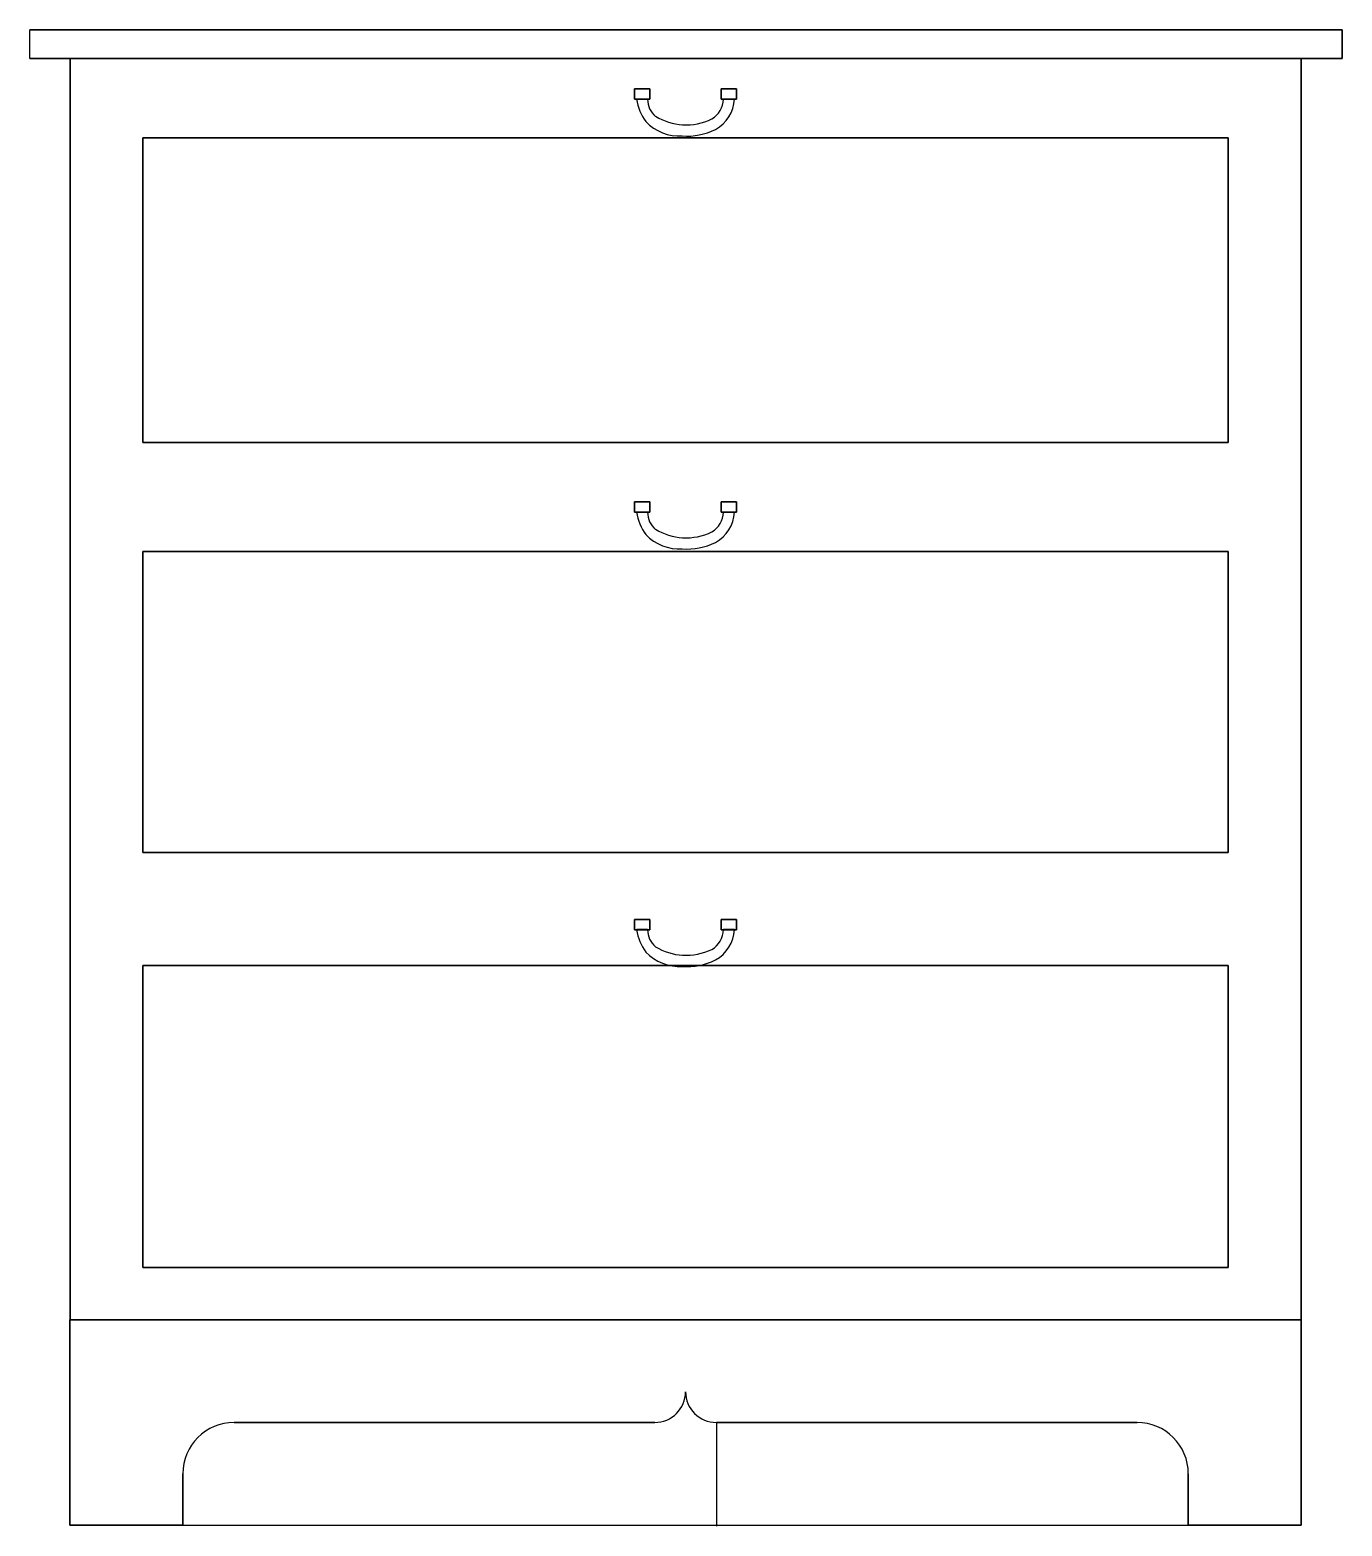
# Model space of a CAD drawing. Header units: millimetres. Extents: x -636 to 643, y 5 to 1463.
import ezdxf

# ---------------------------------------------------------------- set-up
doc = ezdxf.new("R2010")
doc.units = ezdxf.units.MM
doc.layers.add('IKE140005-T1', color=255, linetype='Continuous')
doc.layers.add('IKE140005-T2', color=250, linetype='Continuous')

msp = doc.modelspace()

# ---------------------------------------------------------------- linework, layer by layer
at = {"layer": 'IKE140005-T1'}
for p, q in [((642.8, 1463.4), (-636.1, 1463.4)), ((-636.1, 1463.4), (642.8, 1463.4)), ((-636.1, 1435.7), (-636.1, 1463.4)), ((-636.1, 1435.7), (-636.1, 1463.4)), ((642.8, 1463.4), (642.8, 1435.7)), ((642.8, 1435.7), (642.8, 1463.4)), ((642.8, 1435.7), (-636.1, 1435.7)), ((-636.1, 1435.7), (642.8, 1435.7)), ((-597, 1435.7), (-597, 206.2)), ((602.9, 1435.7), (-597, 1435.7)), ((-597, 1435.7), (602.9, 1435.7)), ((-597, 206.2), (-597, 1435.7)), ((602.9, 206.2), (602.9, 1435.7)), ((602.9, 1435.7), (602.9, 206.2)), ((-526.1, 1061.2), (-526.1, 1358.2)), ((-526.1, 1358.2), (531.9, 1358.2)), ((531.9, 1358.2), (-526.1, 1358.2)), ((-526.1, 1358.2), (-526.1, 1061.2)), ((531.9, 1358.2), (-526.1, 1358.2)), ((-526.1, 1358.2), (-526.1, 1061.2)), ((-526.1, 1061.2), (-526.1, 1358.2)), ((-526.1, 1358.2), (531.9, 1358.2)), ((531.9, 1358.2), (531.9, 1061.2)), ((531.9, 1061.2), (531.9, 1358.2)), ((531.9, 1061.2), (531.9, 1358.2)), ((531.9, 1358.2), (531.9, 1061.2)), ((531.9, 1061.2), (-526.1, 1061.2)), ((-526.1, 1061.2), (531.9, 1061.2)), ((-526.1, 1061.2), (531.9, 1061.2)), ((531.9, 1061.2), (-526.1, 1061.2)), ((-526.1, 661.6), (-526.1, 955.2)), ((-526.1, 955.2), (531.9, 955.2)), ((531.9, 955.2), (-526.1, 955.2)), ((-526.1, 955.2), (-526.1, 661.6)), ((531.9, 955.2), (-526.1, 955.2)), ((-526.1, 955.2), (-526.1, 661.6)), ((-526.1, 661.6), (-526.1, 955.2)), ((-526.1, 955.2), (531.9, 955.2)), ((531.9, 955.2), (531.9, 661.6)), ((531.9, 661.6), (531.9, 955.2)), ((531.9, 661.6), (531.9, 955.2)), ((531.9, 955.2), (531.9, 661.6)), ((531.9, 661.6), (-526.1, 661.6)), ((-526.1, 661.6), (531.9, 661.6)), ((-526.1, 661.6), (531.9, 661.6)), ((531.9, 661.6), (-526.1, 661.6)), ((-526.1, 257.2), (-526.1, 551.5)), ((-526.1, 551.5), (531.9, 551.5)), ((531.9, 551.5), (-526.1, 551.5)), ((-526.1, 551.5), (-526.1, 257.2)), ((531.9, 551.5), (-526.1, 551.5)), ((-526.1, 551.5), (-526.1, 257.2)), ((-526.1, 257.2), (-526.1, 551.5)), ((-526.1, 551.5), (531.9, 551.5)), ((531.9, 551.5), (531.9, 257.2)), ((531.9, 257.2), (531.9, 551.5)), ((531.9, 257.2), (531.9, 551.5)), ((531.9, 551.5), (531.9, 257.2)), ((531.9, 257.2), (-526.1, 257.2)), ((-526.1, 257.2), (531.9, 257.2)), ((-526.1, 257.2), (531.9, 257.2)), ((531.9, 257.2), (-526.1, 257.2)), ((-597.1, 206.2), (-597.1, 6.2)), ((602.9, 206.2), (-597.1, 206.2)), ((-597.1, 206.2), (602.9, 206.2)), ((-597.1, 6.2), (-597.1, 206.2)), ((-597, 206.2), (602.9, 206.2)), ((602.9, 206.2), (-597, 206.2)), ((602.9, 6.2), (602.9, 206.2)), ((602.9, 206.2), (602.9, 6.2)), ((-437.1, 106.2), (-27.1, 106.2)), ((-27.1, 106.2), (-437.1, 106.2)), ((32.9, 106.2), (442.9, 106.2)), ((442.9, 106.2), (32.9, 106.2)), ((-487.1, 6.2), (-487.1, 56.2)), ((-487.1, 56.2), (-487.1, 6.2)), ((492.9, 56.2), (492.9, 6.2)), ((492.9, 6.2), (492.9, 56.2)), ((-597.1, 6.2), (-487.1, 6.2)), ((-487.1, 6.2), (-597.1, 6.2)), ((492.9, 6.2), (602.9, 6.2)), ((602.9, 6.2), (492.9, 6.2))]:
    msp.add_line(p, q, dxfattribs=at)
for centre, radius, start, end in [((-27.1, 136.2), 30, 270, 360), ((-27.1, 136.2), 30, 270, 360), ((32.9, 136.2), 30, 180, 270), ((32.9, 136.2), 30, 180, 270), ((-437.1, 56.2), 50, 90, 180), ((-437.1, 56.2), 50, 90, 180), ((442.9, 56.2), 50, 0, 90), ((442.9, 56.2), 50, 0, 90)]:
    msp.add_arc(centre, radius, start, end, dxfattribs=at)
at = {"layer": 'IKE140005-T2'}
for p, q in [((-31.9, 1405.9), (-46.9, 1405.9)), ((-46.9, 1405.9), (-46.9, 1395.9)), ((-46.9, 1395.9), (-46.9, 1405.9)), ((-46.9, 1405.9), (-31.9, 1405.9)), ((-31.9, 1395.9), (-31.9, 1405.9)), ((-31.9, 1405.9), (-31.9, 1395.9)), ((52.7, 1405.9), (37.7, 1405.9)), ((37.7, 1405.9), (37.7, 1395.9)), ((37.7, 1395.9), (37.7, 1405.9)), ((37.7, 1405.9), (52.7, 1405.9)), ((52.7, 1395.9), (52.7, 1405.9)), ((52.7, 1405.9), (52.7, 1395.9)), ((-46.9, 1395.9), (-31.9, 1395.9)), ((-31.9, 1395.9), (-46.9, 1395.9)), ((-34.1, 1395.9), (-44.7, 1395.9)), ((-44.7, 1395.9), (-34.1, 1395.9)), ((37.7, 1395.9), (52.7, 1395.9)), ((52.7, 1395.9), (37.7, 1395.9)), ((50.6, 1395.9), (39.9, 1395.9)), ((39.9, 1395.9), (50.6, 1395.9)), ((-31.9, 1003.4), (-46.9, 1003.4)), ((-46.9, 1003.4), (-46.9, 993.4)), ((-46.9, 993.4), (-46.9, 1003.4)), ((-46.9, 1003.4), (-31.9, 1003.4)), ((-46.9, 993.4), (-31.9, 993.4)), ((-31.9, 993.4), (-46.9, 993.4)), ((-34.1, 993.4), (-44.7, 993.4)), ((-44.7, 993.4), (-34.1, 993.4)), ((-31.9, 993.4), (-31.9, 1003.4)), ((-31.9, 1003.4), (-31.9, 993.4)), ((52.7, 1003.4), (37.7, 1003.4)), ((37.7, 1003.4), (37.7, 993.4)), ((37.7, 993.4), (37.7, 1003.4)), ((37.7, 1003.4), (52.7, 1003.4)), ((37.7, 993.4), (52.7, 993.4)), ((52.7, 993.4), (37.7, 993.4)), ((50.6, 993.4), (39.9, 993.4)), ((39.9, 993.4), (50.6, 993.4)), ((52.7, 993.4), (52.7, 1003.4)), ((52.7, 1003.4), (52.7, 993.4)), ((-31.9, 596.4), (-46.9, 596.4)), ((-46.9, 596.4), (-46.9, 586.4)), ((-46.9, 586.4), (-46.9, 596.4)), ((-46.9, 596.4), (-31.9, 596.4)), ((-46.9, 586.4), (-31.9, 586.4)), ((-31.9, 586.4), (-46.9, 586.4)), ((-34.1, 586.5), (-44.7, 586.5)), ((-44.7, 586.5), (-34.1, 586.5)), ((-31.9, 586.4), (-31.9, 596.4)), ((-31.9, 596.4), (-31.9, 586.4)), ((52.7, 596.4), (37.7, 596.4)), ((37.7, 596.4), (37.7, 586.4)), ((37.7, 586.4), (37.7, 596.4)), ((37.7, 596.4), (52.7, 596.4)), ((37.7, 586.4), (52.7, 586.4)), ((52.7, 586.4), (37.7, 586.4)), ((50.6, 586.5), (39.9, 586.5)), ((39.9, 586.5), (50.6, 586.5)), ((52.7, 586.4), (52.7, 596.4)), ((52.7, 596.4), (52.7, 586.4)), ((32.9, 106.2), (32.9, 5.2)), ((-487.1, 6.2), (492.9, 6.2))]:
    msp.add_line(p, q, dxfattribs=at)
for centre, radius, start, end in [((1.9, 1402.3), 47.1, 187.821, 216.8834), ((1.9, 1402.3), 47.1, 187.821, 216.8834), ((-13.1, 1395.5), 21, 178.9286, 231.0714), ((-13.1, 1395.5), 21, 178.9286, 231.0714), ((16.9, 1396.5), 23, 300.247, 358.5501), ((16.9, 1396.5), 23, 300.247, 358.5501), ((13.9, 1398.3), 36.8, 299.7477, 356.2523), ((13.9, 1398.3), 36.8, 299.7477, 356.2523), ((-2.8, 1405.6), 45.6, 223.7003, 273.0279), ((-2.8, 1405.6), 45.6, 223.7003, 273.0279), ((3.4, 1427.8), 56.9, 238.5226, 266.5741), ((3.4, 1427.8), 56.9, 238.5226, 266.5741), ((3.4, 1427.8), 56.9, 266.5741, 296.1377), ((3.4, 1427.8), 56.9, 266.5741, 296.1377), ((4.2, 1423.2), 63.3, 265.8312, 296.1688), ((4.2, 1423.2), 63.3, 265.8312, 296.1688), ((1.9, 999.8), 47.1, 187.821, 216.8834), ((1.9, 999.8), 47.1, 187.821, 216.8834), ((-13.1, 993), 21, 178.9286, 231.0714), ((-13.1, 993), 21, 178.9286, 231.0714), ((16.9, 994), 23, 300.247, 358.5501), ((16.9, 994), 23, 300.247, 358.5501), ((13.9, 995.8), 36.8, 299.7477, 356.2523), ((13.9, 995.8), 36.8, 299.7477, 356.2523), ((-2.8, 1003.1), 45.6, 223.7003, 273.0279), ((-2.8, 1003.1), 45.6, 223.7003, 273.0279), ((3.4, 1025.3), 56.9, 238.5226, 266.5741), ((3.4, 1025.3), 56.9, 238.5226, 266.5741), ((4.2, 1020.7), 63.3, 265.8312, 296.1688), ((4.2, 1020.7), 63.3, 265.8312, 296.1688), ((3.4, 1025.3), 56.9, 266.5741, 296.1377), ((3.4, 1025.3), 56.9, 266.5741, 296.1377), ((1.9, 592.9), 47.1, 187.821, 216.8834), ((1.9, 592.9), 47.1, 187.821, 216.8834), ((-13.1, 586.1), 21, 178.9286, 231.0714), ((-13.1, 586.1), 21, 178.9286, 231.0714), ((16.9, 587.1), 23, 300.247, 358.5501), ((16.9, 587.1), 23, 300.247, 358.5501), ((13.9, 588.9), 36.8, 299.7477, 356.2523), ((13.9, 588.9), 36.8, 299.7477, 356.2523), ((3.4, 618.4), 56.9, 238.5226, 266.5741), ((3.4, 618.4), 56.9, 238.5226, 266.5741), ((-2.8, 596.1), 45.6, 223.7003, 273.0279), ((-2.8, 596.1), 45.6, 223.7003, 273.0279), ((4.2, 613.8), 63.3, 265.8312, 296.1688), ((4.2, 613.8), 63.3, 265.8312, 296.1688), ((3.4, 618.4), 56.9, 266.5741, 296.1377), ((3.4, 618.4), 56.9, 266.5741, 296.1377)]:
    msp.add_arc(centre, radius, start, end, dxfattribs=at)

doc.saveas('drawing.dxf')
